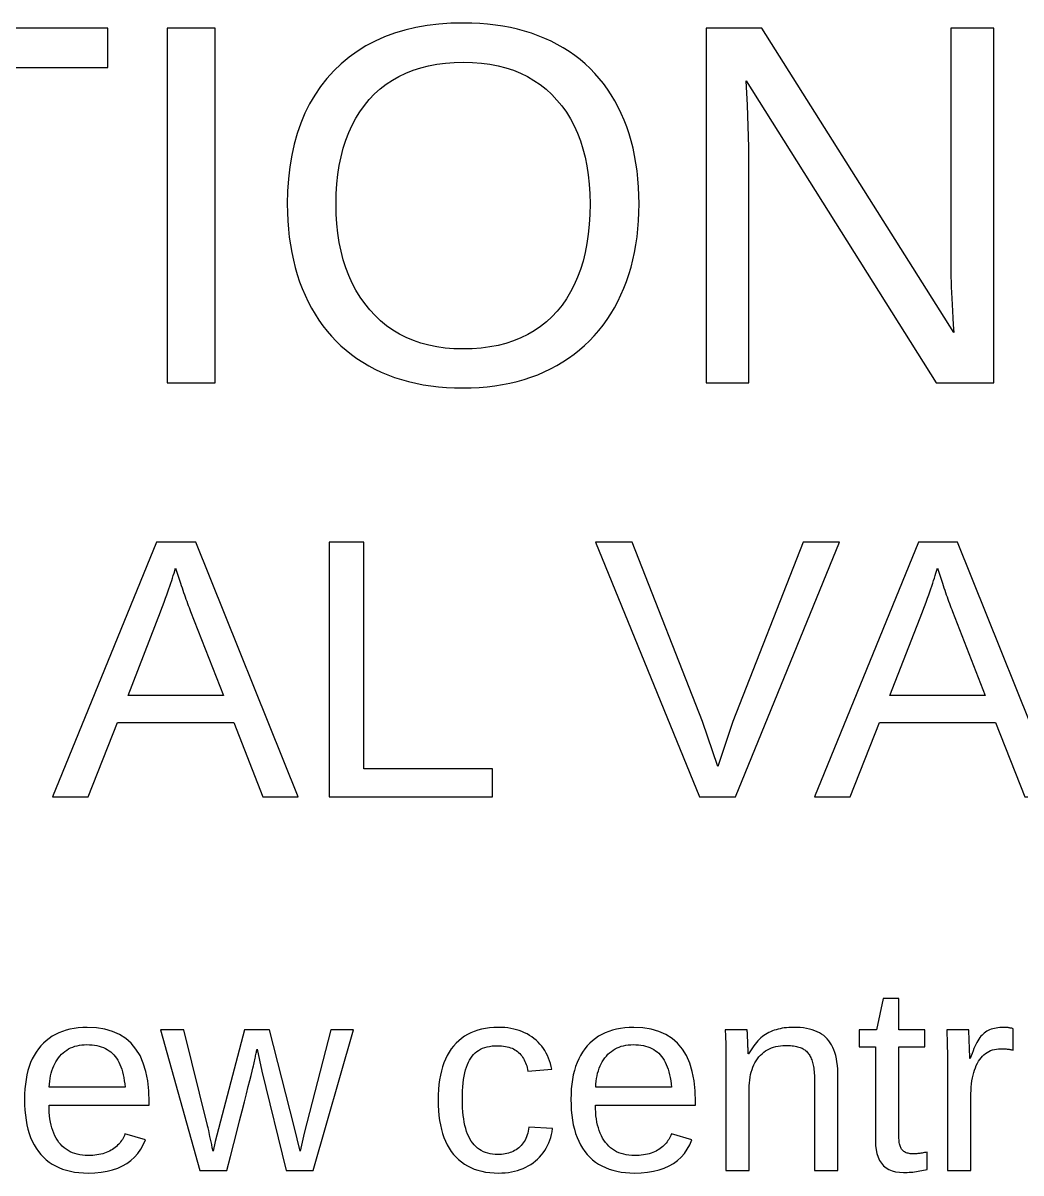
# Model space of a CAD drawing. Extents: x -27 to 133, y -77 to 15.
# Drawn here: x 82.4 to 91.01, y 4.66 to 14.57 of the extents above; entities that cross this region are included whole.
import ezdxf

# ---------------------------------------------------------------- set-up
doc = ezdxf.new("R2010")
doc.units = 0
doc.layers.get('0').update_dxf_attribs({"linetype": 'CONTINUOUS'})

msp = doc.modelspace()

# ---------------------------------------------------------------- linework, layer by layer
for points in [[(82.0807, 14.1892), (83.1309, 14.1892), (83.1309, 14.5277), (80.6181, 14.5277), (80.6181, 14.1892), (81.6684, 14.1892), (81.6684, 11.4701), (82.0807, 11.4701)], [(84.0577, 14.5277), (83.6433, 14.5277), (83.6433, 11.4701), (84.0577, 11.4701)], [(86.2641, 11.4279), (86.3337, 11.4313), (86.4018, 11.437), (86.4685, 11.445), (86.5337, 11.4553), (86.5974, 11.4679), (86.6597, 11.4827), (86.7205, 11.4999), (86.7798, 11.5193), (86.8377, 11.541), (86.8941, 11.565), (86.949, 11.5913), (87.0025, 11.6199), (87.0543, 11.6506), (87.1042, 11.6832), (87.1522, 11.7179), (87.1984, 11.7545), (87.2426, 11.7931), (87.285, 11.8337), (87.3255, 11.8763), (87.3641, 11.9208), (87.4008, 11.9674), (87.4356, 12.0159), (87.4685, 12.0663), (87.4996, 12.1188), (87.5287, 12.1732), (87.5558, 12.2293), (87.5808, 12.2869), (87.6036, 12.3458), (87.6242, 12.4062), (87.6426, 12.468), (87.6589, 12.5312), (87.673, 12.5958), (87.685, 12.6618), (87.6947, 12.7292), (87.7023, 12.798), (87.7078, 12.8683), (87.711, 12.9399), (87.7121, 13.013), (87.711, 13.0864), (87.7078, 13.1582), (87.7024, 13.2285), (87.6949, 13.2974), (87.6853, 13.3646), (87.6735, 13.4304), (87.6596, 13.4947), (87.6435, 13.5574), (87.6252, 13.6187), (87.6049, 13.6784), (87.5823, 13.7366), (87.5577, 13.7933), (87.5309, 13.8484), (87.502, 13.9019), (87.4713, 13.9533), (87.4386, 14.0028), (87.4041, 14.0502), (87.3676, 14.0957), (87.3292, 14.1391), (87.2889, 14.1806), (87.2467, 14.2201), (87.2025, 14.2576), (87.1565, 14.2931), (87.1085, 14.3266), (87.0586, 14.3582), (87.0068, 14.3877), (86.9533, 14.4152), (86.8984, 14.4404), (86.842, 14.4635), (86.7841, 14.4843), (86.7248, 14.503), (86.664, 14.5195), (86.6017, 14.5337), (86.538, 14.5458), (86.4728, 14.5557), (86.4062, 14.5634), (86.3381, 14.5689), (86.2685, 14.5722), (86.1974, 14.5732), (86.0891, 14.5708), (85.9845, 14.5635), (85.8837, 14.5512), (85.7865, 14.5341), (85.6931, 14.5121), (85.6034, 14.4852), (85.5175, 14.4534), (85.4352, 14.4167), (85.3567, 14.3751), (85.2819, 14.3286), (85.2108, 14.2773), (85.1435, 14.221), (85.0799, 14.1598), (85.0205, 14.0943), (84.9659, 14.0251), (84.916, 13.952), (84.8708, 13.8752), (84.8305, 13.7945), (84.7948, 13.7101), (84.7639, 13.6219), (84.7378, 13.5299), (84.7164, 13.4341), (84.6998, 13.3345), (84.6879, 13.2311), (84.6808, 13.124), (84.6784, 13.013), (84.6795, 12.9396), (84.6827, 12.8676), (84.688, 12.7971), (84.6955, 12.728), (84.7051, 12.6603), (84.7168, 12.594), (84.7306, 12.5291), (84.7466, 12.4657), (84.7648, 12.4037), (84.785, 12.3431), (84.8074, 12.284), (84.8319, 12.2263), (84.8585, 12.17), (84.8872, 12.1154), (84.9178, 12.0628), (84.9503, 12.0123), (84.9847, 11.9637), (85.021, 11.9172), (85.0592, 11.8727), (85.0994, 11.8303), (85.1414, 11.7898), (85.1854, 11.7513), (85.2313, 11.7149), (85.2791, 11.6805), (85.3288, 11.6481), (85.3804, 11.6177), (85.4338, 11.5894), (85.4886, 11.5635), (85.545, 11.5397), (85.603, 11.5183), (85.6624, 11.4991), (85.7234, 11.4821), (85.7859, 11.4674), (85.85, 11.455), (85.9155, 11.4448), (85.9826, 11.4369), (86.0513, 11.4313), (86.1214, 11.4279), (86.1931, 11.4268)], [(88.6584, 13.5013), (88.6476, 13.8636), (88.6367, 14.0741), (90.2729, 11.4701), (90.772, 11.4701), (90.772, 14.5277), (90.3988, 14.5277), (90.3988, 12.5226), (90.3989, 12.4918), (90.3994, 12.4583), (90.4001, 12.422), (90.4012, 12.3829), (90.4026, 12.341), (90.4043, 12.2964), (90.4063, 12.249), (90.4086, 12.1988), (90.4112, 12.1459), (90.4142, 12.0901), (90.4174, 12.0316), (90.4209, 11.9704), (90.4248, 11.9063), (88.7713, 14.5277), (88.2895, 14.5277), (88.2895, 11.4701), (88.6584, 11.4701)], [(86.1153, 11.7651), (86.0402, 11.7711), (85.9677, 11.7811), (85.8979, 11.795), (85.8307, 11.813), (85.7662, 11.835), (85.7043, 11.8609), (85.6452, 11.8909), (85.5886, 11.9248), (85.5348, 11.9628), (85.4835, 12.0047), (85.435, 12.0506), (85.3891, 12.1005), (85.3462, 12.1538), (85.3068, 12.21), (85.2708, 12.2689), (85.2382, 12.3307), (85.2091, 12.3952), (85.1834, 12.4626), (85.1611, 12.5328), (85.1422, 12.6058), (85.1268, 12.6816), (85.1148, 12.7603), (85.1062, 12.8417), (85.1011, 12.926), (85.0994, 13.013), (85.1011, 13.1006), (85.1062, 13.1852), (85.1146, 13.2667), (85.1265, 13.3451), (85.1418, 13.4205), (85.1604, 13.4928), (85.1824, 13.5621), (85.2079, 13.6283), (85.2367, 13.6915), (85.2689, 13.7516), (85.3045, 13.8086), (85.3435, 13.8626), (85.3858, 13.9136), (85.4313, 13.9611), (85.4796, 14.0048), (85.5307, 14.0447), (85.5847, 14.0808), (85.6415, 14.1131), (85.7011, 14.1416), (85.7635, 14.1663), (85.8288, 14.1872), (85.8969, 14.2043), (85.9678, 14.2176), (86.0415, 14.2271), (86.1181, 14.2328), (86.1974, 14.2347), (86.2762, 14.2328), (86.3521, 14.227), (86.4253, 14.2174), (86.4956, 14.2039), (86.5632, 14.1866), (86.628, 14.1654), (86.69, 14.1403), (86.7493, 14.1115), (86.8057, 14.0787), (86.8593, 14.0421), (86.9102, 14.0017), (86.9583, 13.9574), (87.0036, 13.9092), (87.0458, 13.8577), (87.0846, 13.8033), (87.1201, 13.7459), (87.1522, 13.6857), (87.1809, 13.6226), (87.2062, 13.5565), (87.2281, 13.4876), (87.2467, 13.4157), (87.2619, 13.341), (87.2737, 13.2634), (87.2822, 13.1828), (87.2872, 13.0994), (87.2889, 13.013), (87.2873, 12.9228), (87.2822, 12.8358), (87.2738, 12.752), (87.2621, 12.6714), (87.247, 12.5939), (87.2286, 12.5197), (87.2068, 12.4487), (87.1817, 12.3809), (87.1532, 12.3162), (87.1214, 12.2548), (87.0862, 12.1965), (87.0476, 12.1415), (87.0057, 12.0897), (86.9607, 12.0414), (86.9128, 11.9969), (86.8619, 11.9563), (86.8082, 11.9196), (86.7515, 11.8868), (86.6919, 11.8578), (86.6294, 11.8327), (86.5639, 11.8114), (86.4956, 11.794), (86.4243, 11.7805), (86.3502, 11.7708), (86.2731, 11.765), (86.1931, 11.7631)], [(83.2148, 8.54301), (84.2162, 8.54301), (84.4673, 7.90042), (84.7714, 7.90042), (83.8886, 10.098), (83.5502, 10.098), (82.6533, 7.90042), (82.9622, 7.90042)], [(86.4482, 8.14373), (85.3377, 8.14373), (85.3377, 10.098), (85.0398, 10.098), (85.0398, 7.90042), (86.4482, 7.90042)], [(89.4399, 10.098), (89.1264, 10.098), (88.5212, 8.55081), (88.3902, 8.16245), (88.2592, 8.55081), (87.6509, 10.098), (87.3374, 10.098), (88.2342, 7.90042), (88.543, 7.90042)], [(89.7847, 8.54301), (90.786, 8.54301), (91.0371, 7.90042), (91.3413, 7.90042), (90.4585, 10.098), (90.12, 10.098), (89.2232, 7.90042), (89.532, 7.90042)], [(83.586, 9.49754), (83.5976, 9.5283), (83.6087, 9.55819), (83.6193, 9.58722), (83.6295, 9.61537), (83.6393, 9.64266), (83.6486, 9.66909), (83.6575, 9.69464), (83.6659, 9.71933), (83.6739, 9.74315), (83.6815, 9.7661), (83.6886, 9.78818), (83.6952, 9.8094), (83.7015, 9.82975), (83.7155, 9.87342), (83.7576, 9.74396), (83.7643, 9.72325), (83.7711, 9.70288), (83.7778, 9.68283), (83.7845, 9.66312), (83.7912, 9.64374), (83.7979, 9.62469), (83.8046, 9.60598), (83.8114, 9.5876), (83.8181, 9.56955), (83.8248, 9.55183), (83.8315, 9.53444), (83.8382, 9.51739), (83.845, 9.50066), (84.1273, 8.7754), (83.3053, 8.7754)], [(90.1559, 9.49754), (90.1674, 9.5283), (90.1785, 9.55819), (90.1892, 9.58722), (90.1994, 9.61537), (90.2091, 9.64266), (90.2185, 9.66909), (90.2273, 9.69464), (90.2358, 9.71933), (90.2438, 9.74315), (90.2513, 9.7661), (90.2584, 9.78818), (90.2651, 9.8094), (90.2713, 9.82975), (90.2853, 9.87342), (90.3275, 9.74396), (90.3342, 9.72325), (90.3409, 9.70288), (90.3476, 9.68283), (90.3543, 9.66312), (90.361, 9.64374), (90.3678, 9.62469), (90.3745, 9.60598), (90.3812, 9.5876), (90.3879, 9.56955), (90.3946, 9.55183), (90.4014, 9.53444), (90.4081, 9.51739), (90.4148, 9.50066), (90.6971, 8.7754), (89.8751, 8.7754)], [(90.008, 4.66333), (90.0239, 4.66381), (90.0398, 4.6646), (90.0556, 4.66571), (90.0714, 4.66714), (90.0871, 4.66889), (90.1028, 4.67096), (90.1184, 4.67334), (90.134, 4.67604), (90.1495, 4.67906), (90.1649, 4.6824), (90.1803, 4.68606), (90.1957, 4.69003), (90.1957, 4.83884), (90.1842, 4.83653), (90.1731, 4.83439), (90.1624, 4.83245), (90.1522, 4.83068), (90.1424, 4.82911), (90.1331, 4.82771), (90.1241, 4.82651), (90.1156, 4.82549), (90.1075, 4.82465), (90.0998, 4.824), (90.0925, 4.82354), (90.0857, 4.82326), (90.0793, 4.82317), (90.0687, 4.82338), (90.0586, 4.824), (90.049, 4.82505), (90.0399, 4.82651), (90.0313, 4.82838), (90.0232, 4.83068), (90.0155, 4.83339), (90.0084, 4.83652), (90.0018, 4.84006), (89.9957, 4.84402), (89.99, 4.8484), (89.9849, 4.8532), (89.9803, 4.85841), (89.976, 4.86414), (89.9722, 4.87049), (89.9686, 4.87745), (89.9654, 4.88503), (89.9625, 4.89322), (89.96, 4.90203), (89.9578, 4.91146), (89.956, 4.9215), (89.9544, 4.93216), (89.9533, 4.94343), (89.9524, 4.95532), (89.9519, 4.96782), (89.9517, 4.98094), (89.9517, 5.74516), (90.1755, 5.74516), (90.1755, 5.89173), (89.9517, 5.89173), (89.9517, 6.16251), (89.8175, 6.16251), (89.7582, 5.89173), (89.6105, 5.89173), (89.6105, 5.74516), (89.7503, 5.74516), (89.7503, 4.9373), (89.7518, 4.89675), (89.7561, 4.85944), (89.7632, 4.82538), (89.7732, 4.79456), (89.7861, 4.76698), (89.8018, 4.74265), (89.8204, 4.72156), (89.8419, 4.70372), (89.8662, 4.68912), (89.8933, 4.67777), (89.9234, 4.66966), (89.9563, 4.66479), (89.992, 4.66317)], [(83.0191, 4.66039), (83.0734, 4.66548), (83.1244, 4.67395), (83.1722, 4.68582), (83.2167, 4.70107), (83.2579, 4.71971), (83.2959, 4.74175), (83.3305, 4.76717), (83.362, 4.79599), (83.3901, 4.82819), (83.415, 4.86378), (83.4366, 4.90277), (83.4549, 4.94514), (83.2781, 4.99548), (83.2735, 4.98325), (83.2683, 4.97136), (83.2625, 4.95979), (83.2561, 4.94855), (83.2491, 4.93765), (83.2415, 4.92708), (83.2332, 4.91683), (83.2244, 4.90692), (83.215, 4.89734), (83.205, 4.88809), (83.1943, 4.87917), (83.1831, 4.87058), (83.1713, 4.86232), (83.1588, 4.85455), (83.1458, 4.84739), (83.1321, 4.84085), (83.1178, 4.83494), (83.1029, 4.82965), (83.0874, 4.82499), (83.0712, 4.82094), (83.0545, 4.81752), (83.0371, 4.81472), (83.0191, 4.81254), (83.0005, 4.81098), (82.9813, 4.81005), (82.9615, 4.80974), (82.9365, 4.81041), (82.9124, 4.81241), (82.8893, 4.81576), (82.8671, 4.82044), (82.8458, 4.82646), (82.8255, 4.83381), (82.8062, 4.8425), (82.7877, 4.85254), (82.7702, 4.8639), (82.7537, 4.87661), (82.7381, 4.89065), (82.7234, 4.90603), (82.7097, 4.92275), (82.697, 4.9407), (82.6852, 4.95978), (82.6745, 4.97998), (82.6648, 5.0013), (82.6562, 5.02376), (82.6485, 5.04733), (82.6419, 5.07204), (82.6363, 5.09787), (82.6317, 5.12482), (82.6281, 5.1529), (82.6256, 5.1821), (82.6241, 5.21243), (82.6236, 5.24389), (83.4874, 5.24389), (83.4874, 5.27073), (83.4842, 5.36591), (83.4747, 5.45346), (83.4589, 5.53341), (83.4368, 5.60574), (83.4084, 5.67046), (83.3737, 5.72756), (83.3326, 5.77705), (83.2852, 5.81893), (83.2316, 5.85319), (83.1716, 5.87984), (83.1052, 5.89887), (83.0326, 5.91029), (82.9536, 5.9141), (82.9142, 5.91315), (82.8763, 5.91031), (82.8397, 5.90558), (82.8046, 5.89895), (82.7709, 5.89043), (82.7386, 5.88002), (82.7078, 5.86771), (82.6783, 5.85351), (82.6503, 5.83741), (82.6237, 5.81943), (82.5986, 5.79954), (82.5748, 5.77777), (82.5525, 5.7541), (82.5317, 5.72866), (82.5126, 5.70156), (82.4952, 5.6728), (82.4794, 5.6424), (82.4653, 5.61033), (82.4528, 5.57661), (82.442, 5.54124), (82.4329, 5.50421), (82.4254, 5.46552), (82.4196, 5.42518), (82.4154, 5.38319), (82.4129, 5.33953), (82.4121, 5.29423), (82.4129, 5.24661), (82.4154, 5.20082), (82.4196, 5.15688), (82.4254, 5.11478), (82.4329, 5.07452), (82.442, 5.0361), (82.4528, 4.99952), (82.4653, 4.96478), (82.4794, 4.93188), (82.4952, 4.90083), (82.5126, 4.87161), (82.5317, 4.84423), (82.5525, 4.8187), (82.5749, 4.79503), (82.5988, 4.77325), (82.6241, 4.75337), (82.6511, 4.73538), (82.6795, 4.71929), (82.7094, 4.70509), (82.7409, 4.69278), (82.7739, 4.68237), (82.8084, 4.67385), (82.8444, 4.66722), (82.8819, 4.66248), (82.9209, 4.65964), (82.9615, 4.6587)], [(84.1884, 4.8008), (84.217, 4.91212), (84.2433, 5.01503), (84.2675, 5.10951), (84.2894, 5.19559), (84.3092, 5.27324), (84.3267, 5.34249), (84.3421, 5.40332), (84.3552, 5.45573), (84.3662, 5.49973), (84.375, 5.53531), (84.3815, 5.56248), (84.3859, 5.58123), (84.3891, 5.59551), (84.3922, 5.60927), (84.3951, 5.62251), (84.3979, 5.63523), (84.4006, 5.64742), (84.4032, 5.65909), (84.4056, 5.67024), (84.4078, 5.68086), (84.41, 5.69096), (84.412, 5.70054), (84.4139, 5.70959), (84.4156, 5.71812), (84.4172, 5.72613), (84.4575, 5.53704), (84.669, 4.68107), (84.9029, 4.68107), (85.2497, 5.89173), (85.0528, 5.89173), (84.8234, 5.00332), (84.7887, 4.84779), (84.7373, 5.06037), (84.5258, 5.89173), (84.3098, 5.89173), (84.057, 4.93058), (84.0379, 4.84779), (84.0319, 4.87675), (84.0263, 4.90372), (84.0211, 4.9287), (84.0162, 4.9517), (84.0118, 4.97272), (84.0077, 4.99175), (84.004, 5.00879), (84.0007, 5.02384), (83.9977, 5.03691), (83.9952, 5.048), (83.993, 5.0571), (83.9912, 5.06421), (83.9898, 5.06933), (83.7851, 5.89173), (83.5859, 5.89173), (83.9249, 4.68107), (84.1577, 4.68107)], [(86.5289, 4.65931), (86.5573, 4.66116), (86.5849, 4.66424), (86.6118, 4.66855), (86.6378, 4.67409), (86.663, 4.68086), (86.6875, 4.68887), (86.7111, 4.6981), (86.734, 4.70857), (86.756, 4.72027), (86.7773, 4.73319), (86.7978, 4.74736), (86.8174, 4.76275), (86.8361, 4.77917), (86.8536, 4.79644), (86.8699, 4.81453), (86.8849, 4.83346), (86.8988, 4.85322), (86.9114, 4.87382), (86.9229, 4.89525), (86.9331, 4.91752), (86.9422, 4.94062), (86.95, 4.96456), (86.9566, 4.98933), (86.962, 5.01493), (86.9663, 5.04137), (86.7626, 5.05478), (86.7597, 5.03656), (86.7561, 5.01908), (86.7519, 5.00235), (86.747, 4.98635), (86.7415, 4.9711), (86.7353, 4.95659), (86.7285, 4.94282), (86.721, 4.92979), (86.7128, 4.9175), (86.704, 4.90595), (86.6946, 4.89514), (86.6844, 4.88508), (86.6737, 4.87576), (86.6624, 4.86715), (86.6506, 4.85923), (86.6385, 4.852), (86.6259, 4.84546), (86.6129, 4.83961), (86.5995, 4.83444), (86.5857, 4.82997), (86.5715, 4.82618), (86.5568, 4.82308), (86.5418, 4.82067), (86.5263, 4.81895), (86.5104, 4.81792), (86.4941, 4.81758), (86.471, 4.81827), (86.4487, 4.82033), (86.4274, 4.82377), (86.4071, 4.82859), (86.3876, 4.83479), (86.369, 4.84236), (86.3514, 4.85131), (86.3347, 4.86164), (86.3188, 4.87335), (86.3039, 4.88643), (86.2899, 4.90089), (86.2769, 4.91672), (86.2647, 4.93393), (86.2534, 4.95258), (86.2431, 4.97271), (86.2336, 4.99432), (86.2251, 5.01741), (86.2174, 5.04199), (86.2107, 5.06805), (86.2048, 5.0956), (86.1999, 5.12462), (86.1958, 5.15513), (86.1927, 5.18712), (86.1904, 5.2206), (86.1891, 5.25556), (86.1886, 5.292), (86.189, 5.32987), (86.1903, 5.36602), (86.1924, 5.40044), (86.1954, 5.43315), (86.1992, 5.46413), (86.2039, 5.49339), (86.2094, 5.52093), (86.2157, 5.54675), (86.2229, 5.57085), (86.231, 5.59323), (86.2399, 5.61389), (86.2496, 5.63282), (86.2602, 5.65003), (86.2718, 5.66576), (86.2844, 5.68023), (86.298, 5.69344), (86.3127, 5.70539), (86.3284, 5.71608), (86.3452, 5.72552), (86.363, 5.7337), (86.3818, 5.74062), (86.4017, 5.74628), (86.4227, 5.75068), (86.4447, 5.75383), (86.4678, 5.75571), (86.4919, 5.75634), (86.5096, 5.75599), (86.5267, 5.75494), (86.5432, 5.75319), (86.5591, 5.75073), (86.5743, 5.74757), (86.5889, 5.74371), (86.6028, 5.73915), (86.6161, 5.73389), (86.6288, 5.72792), (86.6408, 5.72125), (86.6522, 5.71389), (86.663, 5.70582), (86.6731, 5.69704), (86.6826, 5.68767), (86.6916, 5.67782), (86.7, 5.66747), (86.7078, 5.65663), (86.7151, 5.6453), (86.7217, 5.63348), (86.7278, 5.62118), (86.7334, 5.60838), (86.7384, 5.59509), (86.7428, 5.58131), (86.7466, 5.56705), (86.7499, 5.55229), (86.7526, 5.53704), (86.9595, 5.5527), (86.9542, 5.57826), (86.9477, 5.60297), (86.9402, 5.62681), (86.9316, 5.64979), (86.922, 5.67191), (86.9112, 5.69317), (86.8994, 5.71357), (86.8865, 5.7331), (86.8725, 5.75178), (86.8574, 5.76959), (86.8412, 5.78655), (86.824, 5.80264), (86.8057, 5.81787), (86.7865, 5.83211), (86.7665, 5.8452), (86.7458, 5.85716), (86.7243, 5.86798), (86.7021, 5.87766), (86.6791, 5.8862), (86.6554, 5.8936), (86.631, 5.89987), (86.6058, 5.90499), (86.5798, 5.90898), (86.5531, 5.91182), (86.5256, 5.91353), (86.4974, 5.9141), (86.4596, 5.91315), (86.4231, 5.9103), (86.388, 5.90555), (86.3542, 5.8989), (86.3219, 5.89035), (86.2909, 5.8799), (86.2613, 5.86755), (86.233, 5.8533), (86.2062, 5.83714), (86.1807, 5.81909), (86.1566, 5.79914), (86.1339, 5.77729), (86.1125, 5.75354), (86.0927, 5.72798), (86.0744, 5.70071), (86.0577, 5.67172), (86.0426, 5.64101), (86.0291, 5.60859), (86.0172, 5.57446), (86.0069, 5.53861), (85.9981, 5.50105), (85.991, 5.46177), (85.9854, 5.42078), (85.9814, 5.37807), (85.9791, 5.33365), (85.9783, 5.28751), (85.9791, 5.24105), (85.9814, 5.19632), (85.9854, 5.15334), (85.9909, 5.11209), (85.9981, 5.07259), (86.0068, 5.03483), (86.017, 4.99881), (86.0289, 4.96453), (86.0424, 4.932), (86.0574, 4.9012), (86.074, 4.87215), (86.0922, 4.84483), (86.112, 4.81926), (86.1333, 4.79551), (86.156, 4.77366), (86.1801, 4.7537), (86.2056, 4.73565), (86.2326, 4.7195), (86.261, 4.70525), (86.2908, 4.6929), (86.3221, 4.68245), (86.3548, 4.6739), (86.3889, 4.66725), (86.4244, 4.6625), (86.4613, 4.65965), (86.4997, 4.6587)], [(87.7311, 4.66039), (87.7854, 4.66548), (87.8364, 4.67395), (87.8842, 4.68582), (87.9287, 4.70107), (87.9699, 4.71971), (88.0079, 4.74175), (88.0426, 4.76717), (88.074, 4.79599), (88.1021, 4.82819), (88.127, 4.86378), (88.1486, 4.90277), (88.1669, 4.94514), (87.9901, 4.99548), (87.9855, 4.98325), (87.9803, 4.97136), (87.9745, 4.95979), (87.9681, 4.94855), (87.9611, 4.93765), (87.9535, 4.92708), (87.9453, 4.91683), (87.9364, 4.90692), (87.927, 4.89734), (87.917, 4.88809), (87.9063, 4.87917), (87.8951, 4.87058), (87.8833, 4.86232), (87.8708, 4.85455), (87.8578, 4.84739), (87.8441, 4.84085), (87.8298, 4.83494), (87.8149, 4.82965), (87.7994, 4.82499), (87.7833, 4.82094), (87.7665, 4.81752), (87.7491, 4.81472), (87.7311, 4.81254), (87.7125, 4.81098), (87.6933, 4.81005), (87.6735, 4.80974), (87.6485, 4.81041), (87.6244, 4.81241), (87.6013, 4.81576), (87.5791, 4.82044), (87.5579, 4.82646), (87.5376, 4.83381), (87.5182, 4.8425), (87.4998, 4.85254), (87.4823, 4.8639), (87.4657, 4.87661), (87.4501, 4.89065), (87.4355, 4.90603), (87.4217, 4.92275), (87.409, 4.9407), (87.3973, 4.95978), (87.3866, 4.97998), (87.3769, 5.0013), (87.3682, 5.02376), (87.3606, 5.04733), (87.3539, 5.07204), (87.3483, 5.09787), (87.3437, 5.12482), (87.3402, 5.1529), (87.3376, 5.1821), (87.3361, 5.21243), (87.3356, 5.24389), (88.1994, 5.24389), (88.1994, 5.27073), (88.1962, 5.36591), (88.1868, 5.45346), (88.171, 5.53341), (88.1489, 5.60574), (88.1204, 5.67046), (88.0857, 5.72756), (88.0446, 5.77705), (87.9973, 5.81893), (87.9436, 5.85319), (87.8836, 5.87984), (87.8173, 5.89887), (87.7446, 5.91029), (87.6657, 5.9141), (87.6263, 5.91315), (87.5883, 5.91031), (87.5517, 5.90558), (87.5166, 5.89895), (87.4829, 5.89043), (87.4506, 5.88002), (87.4198, 5.86771), (87.3903, 5.85351), (87.3623, 5.83741), (87.3357, 5.81943), (87.3106, 5.79954), (87.2868, 5.77777), (87.2645, 5.7541), (87.2438, 5.72866), (87.2246, 5.70156), (87.2072, 5.6728), (87.1914, 5.6424), (87.1773, 5.61033), (87.1648, 5.57661), (87.154, 5.54124), (87.1449, 5.50421), (87.1374, 5.46552), (87.1316, 5.42518), (87.1274, 5.38319), (87.1249, 5.33953), (87.1241, 5.29423), (87.1249, 5.24661), (87.1274, 5.20082), (87.1316, 5.15688), (87.1374, 5.11478), (87.1449, 5.07452), (87.154, 5.0361), (87.1648, 4.99952), (87.1773, 4.96478), (87.1914, 4.93188), (87.2072, 4.90083), (87.2246, 4.87161), (87.2438, 4.84423), (87.2645, 4.8187), (87.2869, 4.79503), (87.3108, 4.77325), (87.3362, 4.75337), (87.3631, 4.73538), (87.3915, 4.71929), (87.4214, 4.70509), (87.4529, 4.69278), (87.4859, 4.68237), (87.5204, 4.67385), (87.5564, 4.66722), (87.5939, 4.66248), (87.6329, 4.65964), (87.6735, 4.6587)], [(88.6616, 5.38262), (88.6621, 5.40936), (88.6636, 5.43519), (88.666, 5.46011), (88.6695, 5.48411), (88.674, 5.50719), (88.6794, 5.52937), (88.6859, 5.55063), (88.6933, 5.57097), (88.7018, 5.5904), (88.7112, 5.60892), (88.7217, 5.62653), (88.7331, 5.64322), (88.7455, 5.65899), (88.7588, 5.67372), (88.7728, 5.68728), (88.7875, 5.69965), (88.803, 5.71085), (88.8191, 5.72086), (88.8361, 5.7297), (88.8537, 5.73736), (88.8721, 5.74384), (88.8912, 5.74914), (88.911, 5.75327), (88.9316, 5.75621), (88.9528, 5.75798), (88.9749, 5.75857), (88.9899, 5.7584), (89.0044, 5.75788), (89.0183, 5.75702), (89.0316, 5.75582), (89.0443, 5.75427), (89.0565, 5.75237), (89.0681, 5.75014), (89.0792, 5.74756), (89.0897, 5.74463), (89.0996, 5.74136), (89.1089, 5.73774), (89.1177, 5.73379), (89.1259, 5.72948), (89.1336, 5.72479), (89.1411, 5.71966), (89.1482, 5.71409), (89.1549, 5.70808), (89.1614, 5.70164), (89.1675, 5.69476), (89.1732, 5.68745), (89.1787, 5.6797), (89.1838, 5.67151), (89.1885, 5.66288), (89.193, 5.65381), (89.1971, 5.64431), (89.2009, 5.63438), (89.2043, 5.6239), (89.2075, 5.61279), (89.2105, 5.60105), (89.2131, 5.58867), (89.2155, 5.57565), (89.2176, 5.562), (89.2194, 5.54771), (89.2209, 5.53279), (89.2221, 5.51723), (89.2231, 5.50103), (89.2238, 5.4842), (89.2242, 5.46674), (89.2244, 5.44864), (89.2244, 4.68107), (89.4269, 4.68107), (89.4269, 5.48781), (89.4263, 5.52216), (89.4247, 5.55498), (89.422, 5.58627), (89.4181, 5.61604), (89.4132, 5.64427), (89.4072, 5.67098), (89.4001, 5.69615), (89.3919, 5.7198), (89.3826, 5.74191), (89.3723, 5.7625), (89.3608, 5.78156), (89.3482, 5.79909), (89.3346, 5.81508), (89.3197, 5.82973), (89.3036, 5.84321), (89.2863, 5.85551), (89.2677, 5.86664), (89.2478, 5.8766), (89.2266, 5.88539), (89.2042, 5.89301), (89.1805, 5.89945), (89.1556, 5.90473), (89.1293, 5.90883), (89.1019, 5.91176), (89.0731, 5.91351), (89.0431, 5.9141), (89.0225, 5.91379), (89.0025, 5.91287), (88.983, 5.91133), (88.964, 5.90918), (88.9455, 5.9064), (88.9275, 5.90302), (88.9101, 5.89902), (88.8932, 5.8944), (88.8768, 5.88917), (88.861, 5.88332), (88.8456, 5.87685), (88.8308, 5.86977), (88.8165, 5.86208), (88.8026, 5.85364), (88.789, 5.84433), (88.7756, 5.83416), (88.7625, 5.82312), (88.7496, 5.81121), (88.737, 5.79844), (88.7247, 5.7848), (88.7126, 5.77029), (88.7007, 5.75491), (88.6892, 5.73867), (88.6778, 5.72156), (88.6668, 5.70358), (88.656, 5.68473), (88.6526, 5.68473), (88.6523, 5.698), (88.6519, 5.71059), (88.6516, 5.72252), (88.6513, 5.73378), (88.651, 5.74437), (88.6507, 5.75429), (88.6504, 5.76354), (88.6501, 5.77212), (88.6498, 5.78003), (88.6495, 5.78728), (88.6492, 5.79386), (88.649, 5.79976), (88.6487, 5.805), (88.6484, 5.80987), (88.6482, 5.81464), (88.648, 5.81934), (88.6477, 5.82394), (88.6475, 5.82846), (88.6473, 5.83289), (88.647, 5.83724), (88.6468, 5.8415), (88.6466, 5.84568), (88.6464, 5.84977), (88.6463, 5.85377), (88.6461, 5.85768), (88.6459, 5.86152), (88.6457, 5.86519), (88.6455, 5.86864), (88.6454, 5.87186), (88.6452, 5.87486), (88.645, 5.87764), (88.6449, 5.88019), (88.6447, 5.88251), (88.6445, 5.88461), (88.6443, 5.88648), (88.6442, 5.88813), (88.644, 5.88956), (88.6438, 5.89075), (88.6437, 5.89173), (88.4535, 5.89173), (88.4544, 5.88352), (88.4554, 5.87337), (88.4562, 5.86128), (88.4569, 5.84724), (88.4576, 5.83125), (88.4582, 5.81331), (88.4587, 5.79343), (88.4592, 5.7716), (88.4595, 5.74782), (88.4598, 5.7221), (88.46, 5.69443), (88.4601, 5.66482), (88.4602, 5.63325), (88.4602, 4.68107), (88.6616, 4.68107)], [(90.5728, 5.31213), (90.5732, 5.34257), (90.5743, 5.37189), (90.5763, 5.40012), (90.579, 5.42723), (90.5825, 5.45324), (90.5868, 5.47815), (90.5919, 5.50194), (90.5978, 5.52464), (90.6044, 5.54622), (90.6118, 5.5667), (90.62, 5.58608), (90.629, 5.60434), (90.6388, 5.62151), (90.6493, 5.63748), (90.6605, 5.65217), (90.6724, 5.66559), (90.685, 5.67773), (90.6984, 5.68859), (90.7124, 5.69818), (90.7271, 5.70648), (90.7425, 5.71351), (90.7586, 5.71926), (90.7754, 5.72373), (90.793, 5.72693), (90.8112, 5.72884), (90.8301, 5.72948), (90.8403, 5.72942), (90.8501, 5.72922), (90.8597, 5.72889), (90.8689, 5.72842), (90.8778, 5.72783), (90.8864, 5.7271), (90.8946, 5.72624), (90.9026, 5.72525), (90.9102, 5.72412), (90.9175, 5.72286), (90.9245, 5.72147), (90.9312, 5.71995), (90.9375, 5.7183), (90.9375, 5.90291), (90.9312, 5.90457), (90.9248, 5.90609), (90.9185, 5.90748), (90.9122, 5.90874), (90.9059, 5.90986), (90.8996, 5.91086), (90.8933, 5.91172), (90.887, 5.91245), (90.8807, 5.91304), (90.8745, 5.9135), (90.8683, 5.91384), (90.8621, 5.91403), (90.8559, 5.9141), (90.8386, 5.91376), (90.822, 5.91275), (90.8059, 5.91106), (90.7905, 5.9087), (90.7757, 5.90566), (90.7615, 5.90195), (90.7479, 5.89756), (90.7349, 5.89249), (90.7225, 5.88675), (90.7107, 5.88034), (90.6996, 5.87325), (90.689, 5.86548), (90.6791, 5.85704), (90.6695, 5.84768), (90.6601, 5.83716), (90.6509, 5.82547), (90.6419, 5.81261), (90.633, 5.79859), (90.6243, 5.7834), (90.6158, 5.76705), (90.6075, 5.74953), (90.5993, 5.73084), (90.5913, 5.711), (90.5834, 5.68998), (90.5758, 5.6678), (90.5683, 5.64446), (90.5638, 5.64446), (90.5638, 5.6518), (90.5636, 5.66109), (90.5633, 5.67232), (90.563, 5.6855), (90.5625, 5.70063), (90.5619, 5.71771), (90.5612, 5.73673), (90.5604, 5.75769), (90.5595, 5.78061), (90.5585, 5.80547), (90.5574, 5.83227), (90.5562, 5.86103), (90.5549, 5.89173), (90.3647, 5.89173), (90.3657, 5.86813), (90.3666, 5.84485), (90.3674, 5.82189), (90.3682, 5.79925), (90.3688, 5.77692), (90.3694, 5.75492), (90.3699, 5.73323), (90.3704, 5.71185), (90.3707, 5.6908), (90.371, 5.67006), (90.3712, 5.64964), (90.3713, 5.62954), (90.3714, 5.60976), (90.3714, 4.68107), (90.5728, 4.68107)], [(82.6273, 5.4242), (82.6297, 5.44923), (82.6331, 5.4734), (82.6374, 5.4967), (82.6426, 5.51913), (82.6488, 5.5407), (82.6559, 5.5614), (82.6639, 5.58123), (82.6729, 5.60019), (82.6828, 5.61829), (82.6936, 5.63552), (82.7054, 5.65188), (82.7181, 5.66738), (82.7316, 5.68186), (82.7459, 5.69519), (82.7609, 5.70735), (82.7766, 5.71836), (82.793, 5.72821), (82.8101, 5.7369), (82.828, 5.74443), (82.8466, 5.7508), (82.8659, 5.75602), (82.8859, 5.76007), (82.9066, 5.76297), (82.9281, 5.76471), (82.9503, 5.76529), (82.9731, 5.76477), (82.9951, 5.76321), (83.0162, 5.76061), (83.0366, 5.75697), (83.056, 5.75229), (83.0747, 5.74658), (83.0925, 5.73982), (83.1095, 5.73203), (83.1256, 5.72319), (83.141, 5.71332), (83.1554, 5.7024), (83.1691, 5.69045), (83.1819, 5.67746), (83.1939, 5.66333), (83.2052, 5.64798), (83.2157, 5.63141), (83.2254, 5.61361), (83.2344, 5.59459), (83.2427, 5.57434), (83.2502, 5.55286), (83.2569, 5.53016), (83.2629, 5.50624), (83.2681, 5.48109), (83.2726, 5.45472), (83.2763, 5.42712), (83.2792, 5.39829), (82.6258, 5.39829)], [(87.3393, 5.4242), (87.3418, 5.44923), (87.3451, 5.4734), (87.3494, 5.4967), (87.3547, 5.51913), (87.3608, 5.5407), (87.3679, 5.5614), (87.376, 5.58123), (87.3849, 5.60019), (87.3948, 5.61829), (87.4057, 5.63552), (87.4174, 5.65188), (87.4301, 5.66738), (87.4437, 5.68186), (87.4579, 5.69519), (87.4729, 5.70735), (87.4886, 5.71836), (87.505, 5.72821), (87.5221, 5.7369), (87.54, 5.74443), (87.5586, 5.7508), (87.5779, 5.75602), (87.5979, 5.76007), (87.6187, 5.76297), (87.6401, 5.76471), (87.6623, 5.76529), (87.6851, 5.76477), (87.7071, 5.76321), (87.7283, 5.76061), (87.7486, 5.75697), (87.7681, 5.75229), (87.7867, 5.74658), (87.8045, 5.73982), (87.8215, 5.73203), (87.8377, 5.72319), (87.853, 5.71332), (87.8675, 5.7024), (87.8811, 5.69045), (87.8939, 5.67746), (87.9059, 5.66333), (87.9172, 5.64798), (87.9277, 5.63141), (87.9374, 5.61361), (87.9464, 5.59459), (87.9547, 5.57434), (87.9622, 5.55286), (87.9689, 5.53016), (87.9749, 5.50624), (87.9801, 5.48109), (87.9846, 5.45472), (87.9883, 5.42712), (87.9913, 5.39829), (87.3378, 5.39829)]]:
    msp.add_lwpolyline(points, close=True)

doc.saveas('drawing.dxf')
